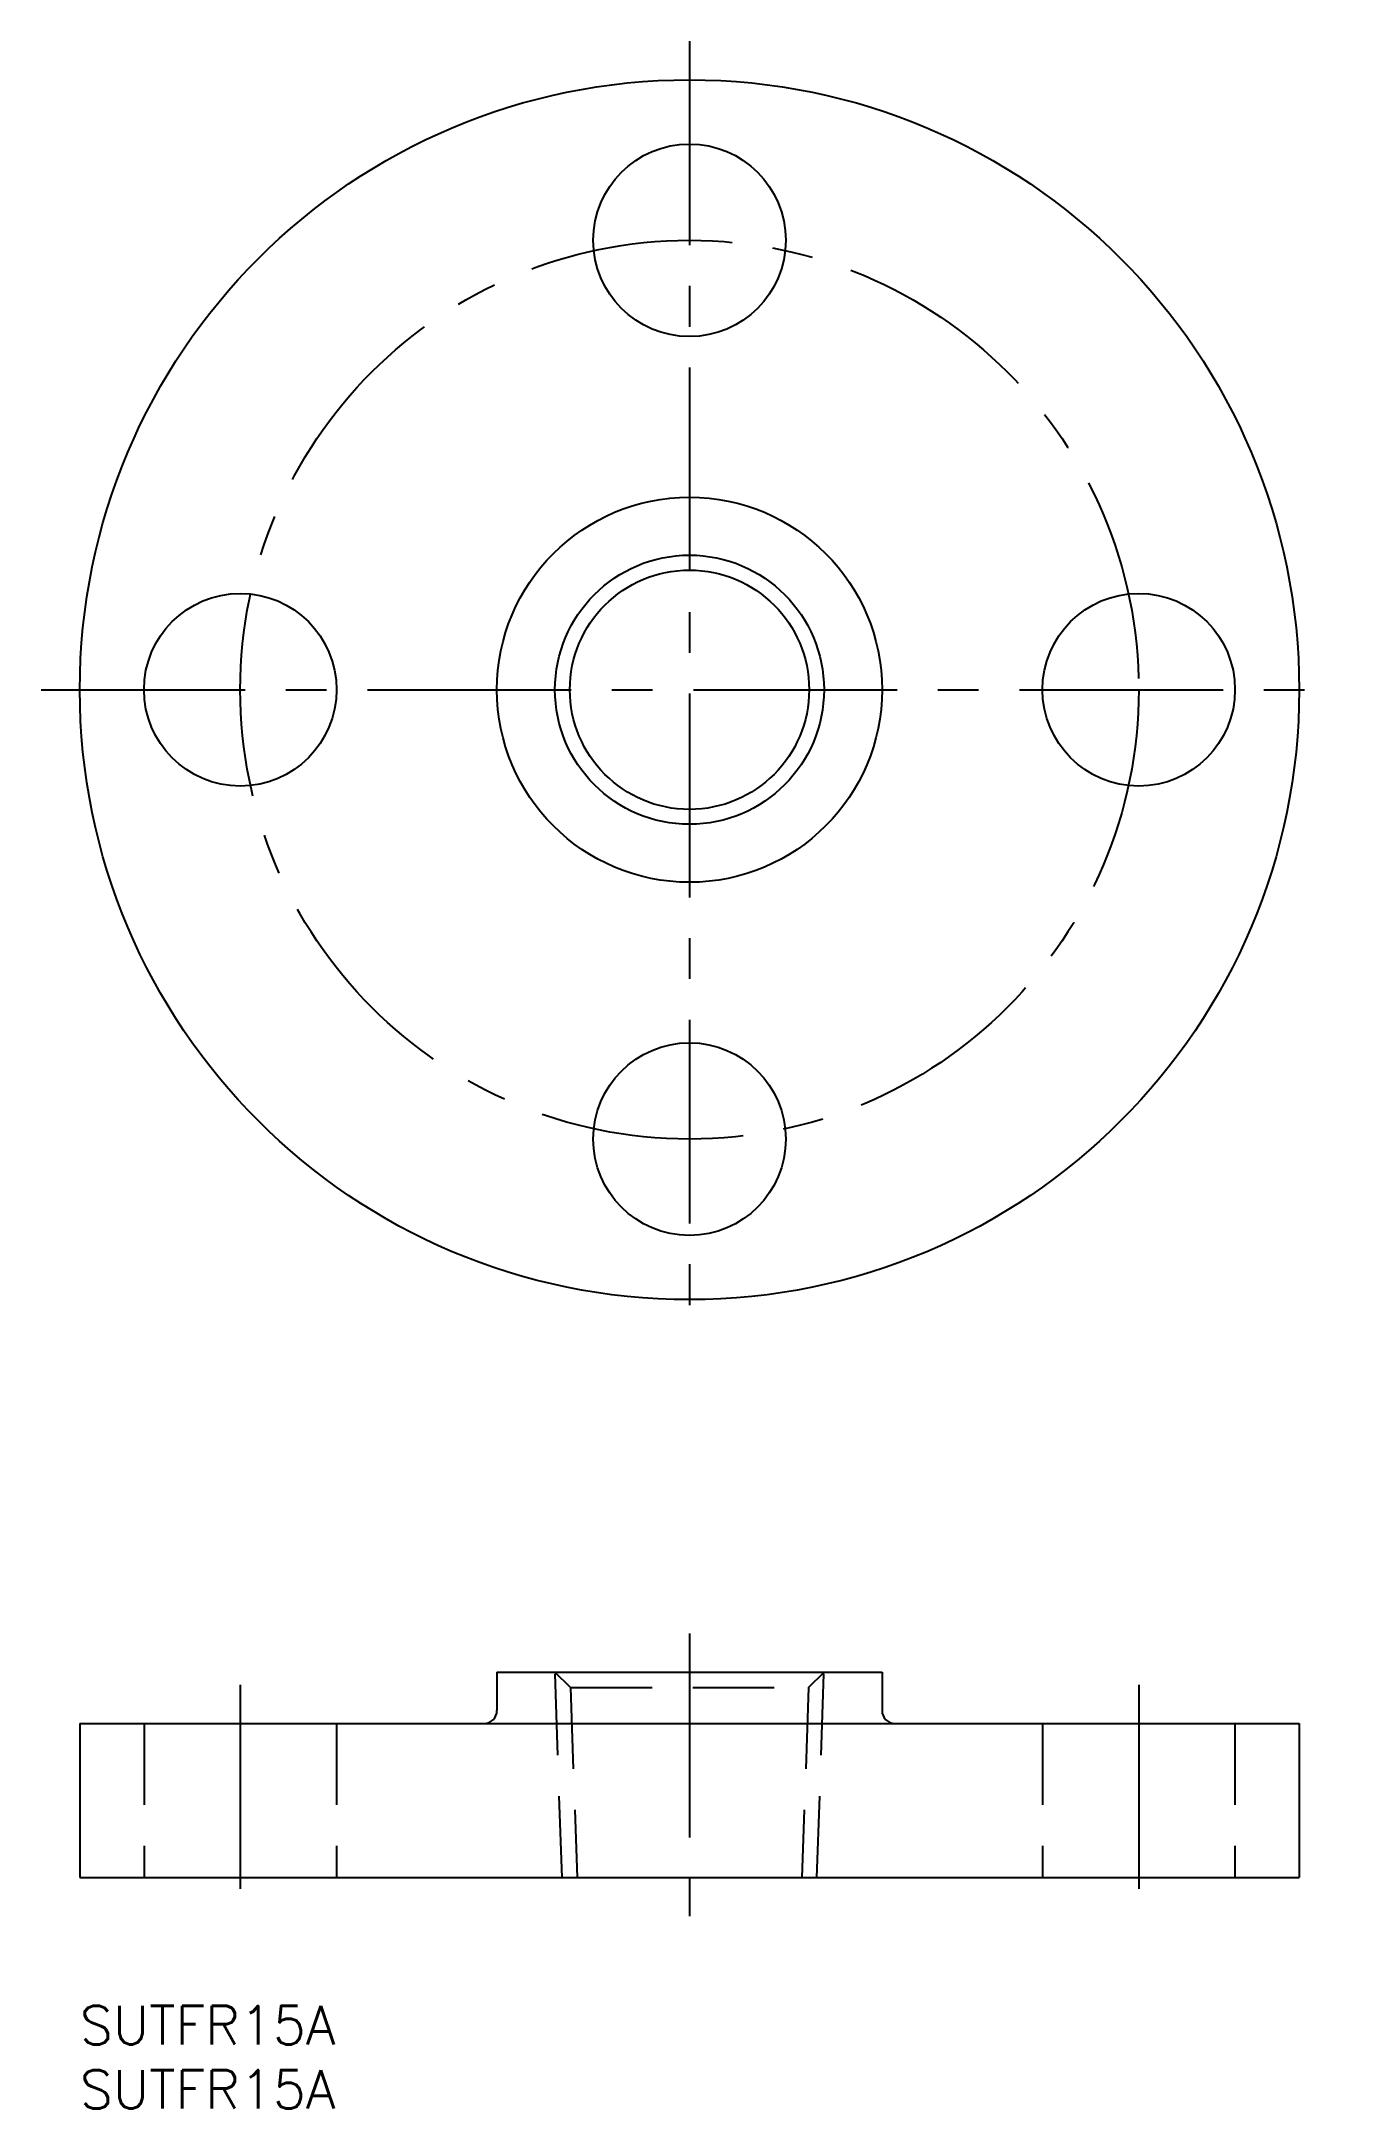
# Model space of a CAD drawing. Extents: x -3 to 98, y -8 to 153.
import ezdxf

# ---------------------------------------------------------------- set-up
doc = ezdxf.new("R2010")
doc.units = 0
doc.header["$LTSCALE"] = 0.5
doc.linetypes.add('CENTER', pattern=[50.8, 31.75, -6.35, 6.35, -6.35])
doc.linetypes.add('DASHED', pattern=[19.05, 12.7, -6.35])
for name, color, linetype in [('MSM_CENTER', 1, 'CENTER'), ('MSM_CONTINUOUS', 7, 'CONTINUOUS'), ('MSM_DASHED', 4, 'DASHED'), ('MSM_NARROW', 5, 'CONTINUOUS'), ('MSM_PART_NUMBER', 7, 'CONTINUOUS')]:
    doc.layers.add(name, color=color, linetype=linetype)
doc.styles.get("Standard").update_dxf_attribs({"font": 'txt.shx', "height": 2, "bigfont": 'bigfont.shx'})

# ---------------------------------------------------------------- blocks, each defined once
blk = doc.blocks.new('*U18')
at = {"layer": 'MSM_PART_NUMBER'}
blk.add_text('SUTFR15A', height=3, dxfattribs=at).set_placement((0, -3))
blk = doc.blocks.new('*U19')
at = {"layer": 'MSM_PART_NUMBER'}
blk.add_text('SUTFR15A', height=3, dxfattribs=at).set_placement((0, -8))

msp = doc.modelspace()

# ---------------------------------------------------------------- linework, layer by layer
at = {"layer": 'MSM_CENTER'}
for p, q in [((47.5, 153.01), (47.5, 52.01)), ((-3, 102.51), (98, 102.51)), ((47.5, 29), (47.5, 7)), ((12.5, 25), (12.5, 7)), ((82.5, 25), (82.5, 7))]:
    msp.add_line(p, q, dxfattribs=at)
msp.add_circle((47.5, 102.51), 35, dxfattribs=at)
at = {"layer": 'MSM_CONTINUOUS'}
for p, q in [((32.5, 26), (62.5, 26)), ((32.5, 26), (32.5, 23)), ((62.5, 26), (62.5, 23)), ((0, 22), (0, 10)), ((0, 22), (95, 22)), ((95, 22), (95, 10)), ((0, 10), (95, 10))]:
    msp.add_line(p, q, dxfattribs=at)
for centre, radius in [((47.5, 102.51), 47.5), ((47.5, 137.51), 7.5), ((47.5, 102.51), 15), ((47.5, 102.51), 9.32), ((12.5, 102.51), 7.5), ((82.5, 102.51), 7.5), ((47.5, 67.51), 7.5)]:
    msp.add_circle(centre, radius, dxfattribs=at)
for centre, start, end in [((31.5, 23), 270, 0), ((63.5, 23), 180, 270)]:
    msp.add_arc(centre, 1, start, end, dxfattribs=at)
at = {"layer": 'MSM_DASHED'}
for p, q in [((37.58, 10), (37.02, 26)), ((38.23, 24.8), (37.02, 26)), ((56.77, 24.8), (57.98, 26)), ((57.42, 10), (57.98, 26)), ((38.23, 24.8), (38.74, 10)), ((38.23, 24.8), (56.77, 24.8)), ((56.77, 24.8), (56.26, 10)), ((5, 22), (5, 10)), ((20, 22), (20, 10)), ((75, 22), (75, 10)), ((90, 22), (90, 10))]:
    msp.add_line(p, q, dxfattribs=at)
at = {"layer": 'MSM_NARROW'}
msp.add_circle((47.5, 102.51), 10.48, dxfattribs=at)

# ---------------------------------------------------------------- block references
at = {"layer": 'MSM_CONTINUOUS'}
for name in ['*U18', '*U19']:
    msp.add_blockref(name, (0, 0), dxfattribs=at)

doc.saveas('drawing.dxf')
